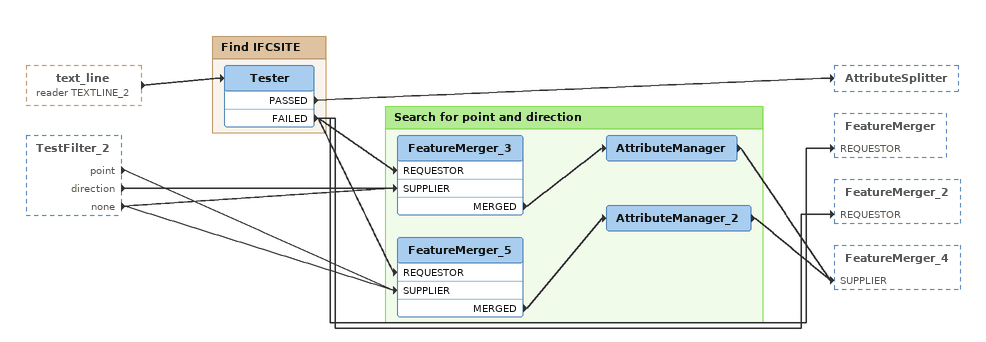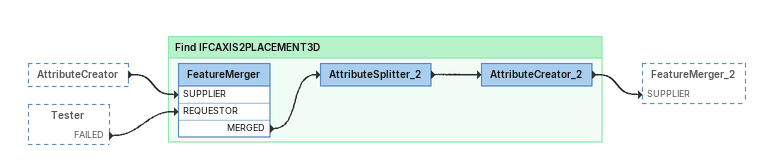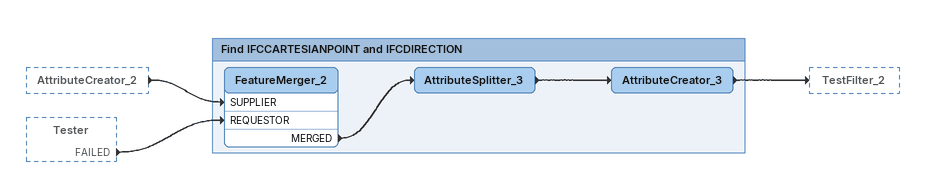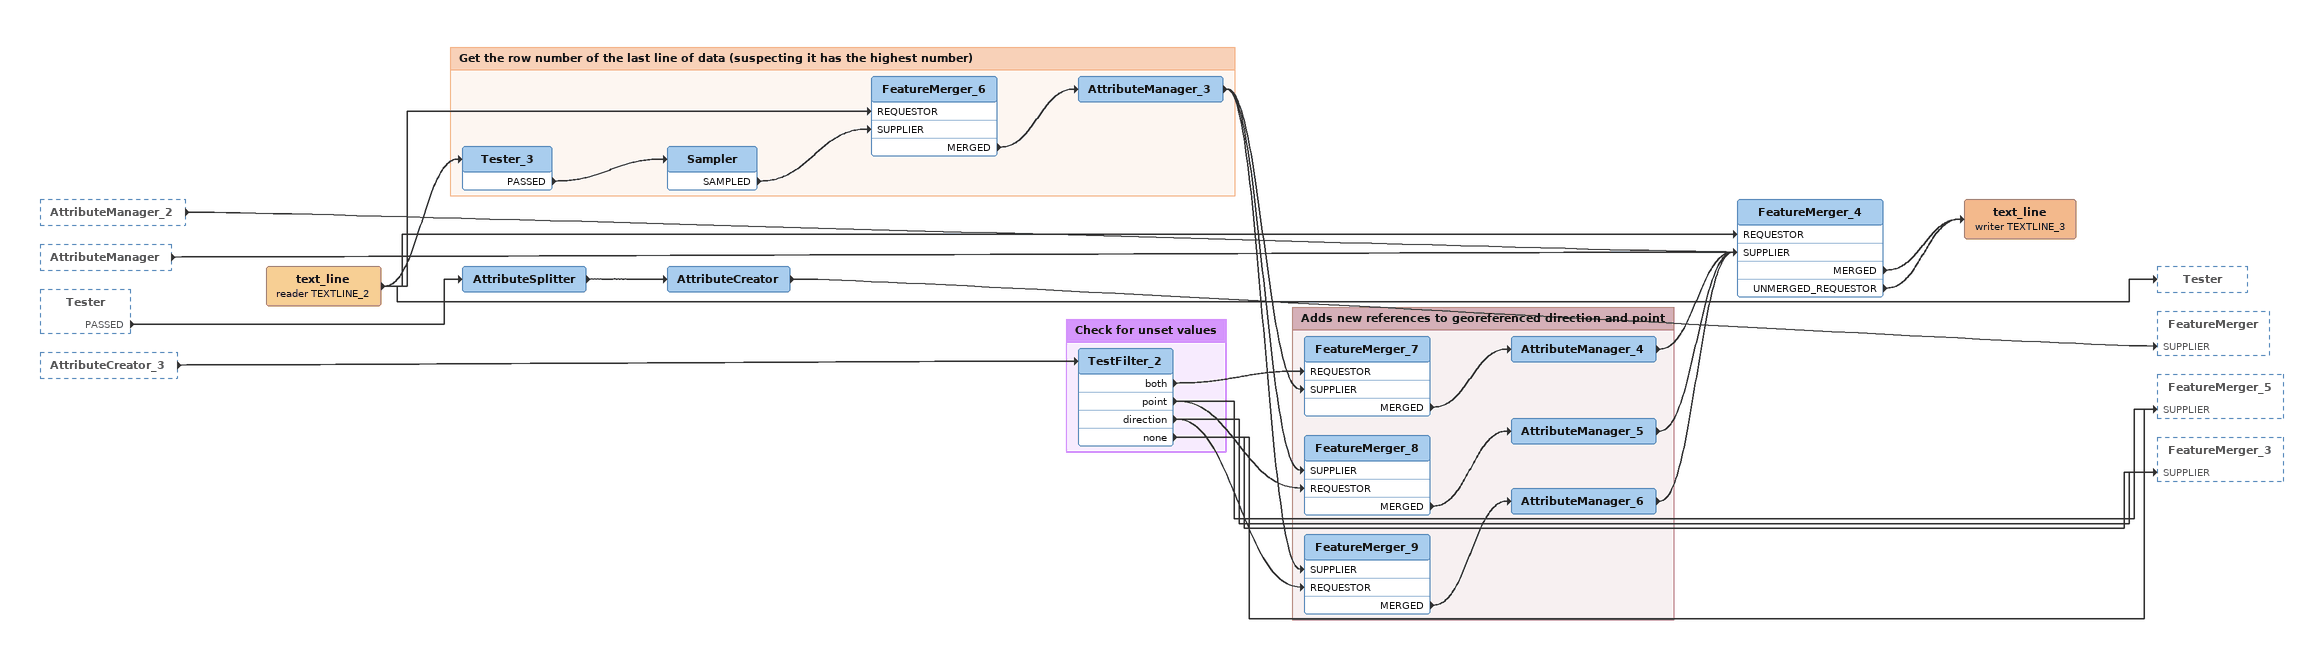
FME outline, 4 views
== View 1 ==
text_line (reader TEXTLINE_2) [outside]
    -> Tester
TestFilter_2 [outside]
    point -> FeatureMerger_5 [SUPPLIER]
    direction -> FeatureMerger_3 [SUPPLIER]
    none -> FeatureMerger_3 [SUPPLIER]
    none -> FeatureMerger_5 [SUPPLIER]

Bookmark: Find IFCSITE
Tester
    PASSED -> AttributeSplitter
    FAILED -> FeatureMerger [REQUESTOR]
    FAILED -> FeatureMerger_2 [REQUESTOR]
    FAILED -> FeatureMerger_3 [REQUESTOR]
    FAILED -> FeatureMerger_5 [REQUESTOR]

Bookmark: Search for point and direction
FeatureMerger_3
    MERGED -> AttributeManager
AttributeManager
    -> FeatureMerger_4 [SUPPLIER]
FeatureMerger_5
    MERGED -> AttributeManager_2
AttributeManager_2
    -> FeatureMerger_4 [SUPPLIER]

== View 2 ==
AttributeCreator [outside]
    -> FeatureMerger [SUPPLIER]
Tester [outside]
    FAILED -> FeatureMerger [REQUESTOR]

Bookmark: Find IFCAXIS2PLACEMENT3D
FeatureMerger
    MERGED -> AttributeSplitter_2
AttributeSplitter_2
    -> AttributeCreator_2
AttributeCreator_2
    -> FeatureMerger_2 [SUPPLIER]

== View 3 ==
AttributeCreator_2 [outside]
    -> FeatureMerger_2 [SUPPLIER]
Tester [outside]
    FAILED -> FeatureMerger_2 [REQUESTOR]

Bookmark: Find IFCCARTESIANPOINT and IFCDIRECTION
FeatureMerger_2
    MERGED -> AttributeSplitter_3
AttributeSplitter_3
    -> AttributeCreator_3
AttributeCreator_3
    -> TestFilter_2

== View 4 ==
AttributeManager_2 [outside]
    -> FeatureMerger_4 [SUPPLIER]
AttributeManager [outside]
    -> FeatureMerger_4 [SUPPLIER]
Tester [outside]
    PASSED -> AttributeSplitter
AttributeCreator_3 [outside]
    -> TestFilter_2
text_line (reader TEXTLINE_2)
    -> Tester
    -> FeatureMerger_4 [REQUESTOR]
    -> FeatureMerger_6 [REQUESTOR]
    -> Tester_3
AttributeSplitter
    -> AttributeCreator
AttributeCreator
    -> FeatureMerger [SUPPLIER]
FeatureMerger_4
    MERGED -> text_line (writer TEXTLINE_3)
    UNMERGED_REQUESTOR -> text_line (writer TEXTLINE_3)
text_line (writer TEXTLINE_3)

Bookmark: Get the row number of the last line of data (suspecting it has the highest number)
Tester_3
    PASSED -> Sampler
Sampler
    SAMPLED -> FeatureMerger_6 [SUPPLIER]
FeatureMerger_6
    MERGED -> AttributeManager_3
AttributeManager_3
    -> FeatureMerger_7 [SUPPLIER]
    -> FeatureMerger_8 [SUPPLIER]
    -> FeatureMerger_9 [SUPPLIER]

Bookmark: Check for unset values
TestFilter_2
    both -> FeatureMerger_7 [REQUESTOR]
    point -> FeatureMerger_5 [SUPPLIER]
    point -> FeatureMerger_8 [REQUESTOR]
    direction -> FeatureMerger_3 [SUPPLIER]
    direction -> FeatureMerger_9 [REQUESTOR]
    none -> FeatureMerger_3 [SUPPLIER]
    none -> FeatureMerger_5 [SUPPLIER]

Bookmark: Adds new references to georeferenced direction and point
FeatureMerger_7
    MERGED -> AttributeManager_4
AttributeManager_4
    -> FeatureMerger_4 [SUPPLIER]
FeatureMerger_8
    MERGED -> AttributeManager_5
AttributeManager_5
    -> FeatureMerger_4 [SUPPLIER]
FeatureMerger_9
    MERGED -> AttributeManager_6
AttributeManager_6
    -> FeatureMerger_4 [SUPPLIER]
